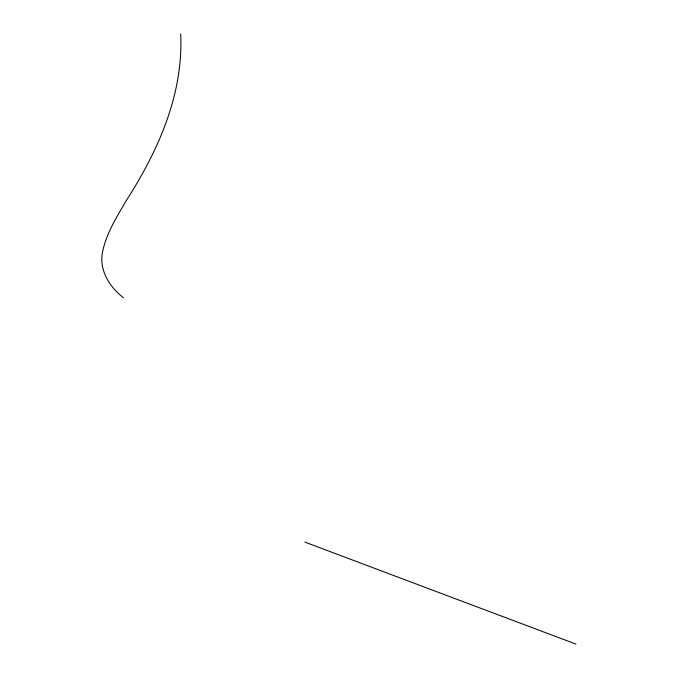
<?xml version="1.0" encoding="UTF-8"?>
<svg xmlns="http://www.w3.org/2000/svg" width="678" height="678" viewBox="0 0 678 678"><rect width="100%" height="100%" fill="white"/><g stroke="black" fill="none" stroke-linecap="round" stroke-linejoin="round"><path stroke-width="1.02" d="M180.679 33.9C183.585 93.996 158.338 150.541 126.6 200.078C116.794 216.85 106.005 233.732 102.319 253.114C99.327 270.912 109.836 287.235 123.438 297.735M304.871 542.095L575.927 644.1"/></g></svg>
